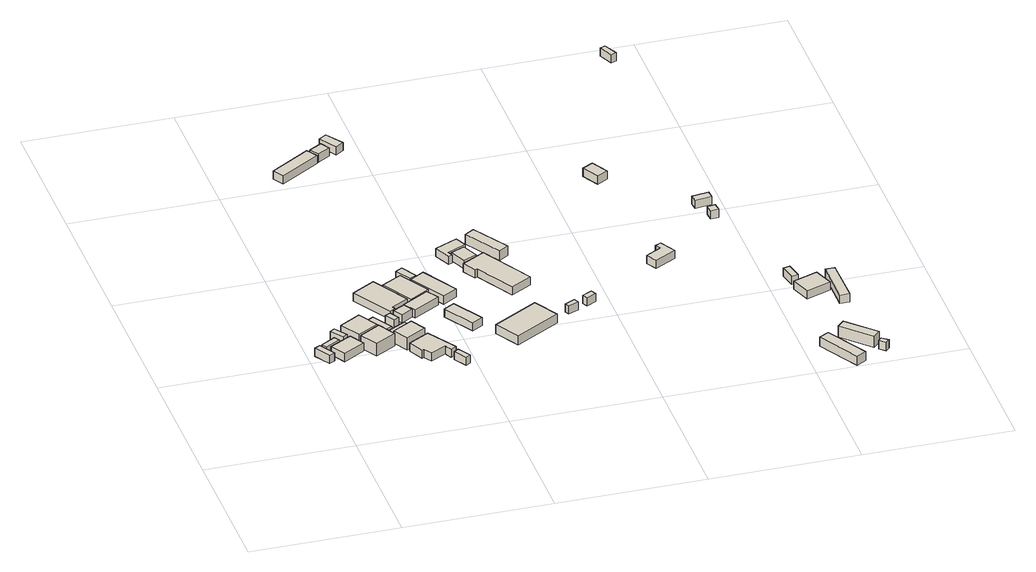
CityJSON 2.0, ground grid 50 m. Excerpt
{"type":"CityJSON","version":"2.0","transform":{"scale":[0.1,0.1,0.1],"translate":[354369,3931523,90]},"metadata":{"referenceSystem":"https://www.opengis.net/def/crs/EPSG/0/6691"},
"CityObjects":{
"building1":{"type":"Building","attributes":{"BuildingIDAttribute.prefecture":"14","BuildingIDAttribute.city":"14153","BuildingDetailAttribute.surveyYear":2015},"geometry":[{"type":"Solid","lod":"1","boundaries":[[[[0,1,2,3]],[[2,4,5,3]],[[1,6,4,2]],[[0,7,6,1]],[[3,5,7,0]],[[4,6,7,5]]]]}]},
"building2":{"type":"Building","attributes":{"BuildingIDAttribute.prefecture":"14","BuildingIDAttribute.city":"14153","BuildingDetailAttribute.surveyYear":2015},"geometry":[{"type":"Solid","lod":"1","boundaries":[[[[8,9,10,11]],[[10,12,13,11]],[[9,14,12,10]],[[8,15,14,9]],[[11,13,15,8]],[[12,14,15,13]]]]}]},
"building3":{"type":"Building","attributes":{"usage":"431","storeysAboveGround":1,"BuildingIDAttribute.prefecture":"14","BuildingIDAttribute.city":"14153","BuildingDetailAttribute.totalFloorArea":57.64,"BuildingDetailAttribute.buildingFootprintArea":57.64,"BuildingDetailAttribute.buildingStructureType":"610","BuildingDetailAttribute.buildingStructureOrgType":"2","BuildingDetailAttribute.orgUsage":"143","BuildingDetailAttribute.surveyYear":2015},"geometry":[{"type":"Solid","lod":"1","boundaries":[[[[16,17,18,19]],[[18,20,21,19]],[[17,22,20,18]],[[16,23,22,17]],[[19,21,23,16]],[[20,22,23,21]]]]}]},
"building4":{"type":"Building","attributes":{"BuildingIDAttribute.prefecture":"14","BuildingIDAttribute.city":"14153","BuildingDetailAttribute.surveyYear":2015},"geometry":[{"type":"Solid","lod":"1","boundaries":[[[[24,25,26,27]],[[26,28,29,27]],[[25,30,28,26]],[[24,31,30,25]],[[27,29,31,24]],[[28,30,31,29]]]]}]},
"building5":{"type":"Building","attributes":{"usage":"431","measuredHeight":5.3,"storeysAboveGround":1,"BuildingIDAttribute.prefecture":"14","BuildingIDAttribute.city":"14153","BuildingDetailAttribute.totalFloorArea":65,"BuildingDetailAttribute.buildingFootprintArea":65,"BuildingDetailAttribute.buildingStructureType":"610","BuildingDetailAttribute.buildingStructureOrgType":"2","BuildingDetailAttribute.orgUsage":"143","BuildingDetailAttribute.surveyYear":2015},"geometry":[{"type":"Solid","lod":"1","boundaries":[[[[32,33,34,35]],[[34,36,37,35]],[[33,38,36,34]],[[32,39,38,33]],[[35,37,39,32]],[[36,38,39,37]]]]}]},
"building6":{"type":"Building","attributes":{"usage":"431","measuredHeight":5.4,"storeysAboveGround":1,"BuildingIDAttribute.prefecture":"14","BuildingIDAttribute.city":"14153","BuildingDetailAttribute.totalFloorArea":56.88,"BuildingDetailAttribute.buildingFootprintArea":56.88,"BuildingDetailAttribute.buildingStructureType":"610","BuildingDetailAttribute.buildingStructureOrgType":"2","BuildingDetailAttribute.orgUsage":"143","BuildingDetailAttribute.surveyYear":2015},"geometry":[{"type":"Solid","lod":"1","boundaries":[[[[40,41,42,43]],[[42,44,45,43]],[[41,46,44,42]],[[40,47,46,41]],[[43,45,47,40]],[[44,46,47,45]]]]}]},
"building7":{"type":"Building","attributes":{"BuildingIDAttribute.prefecture":"14","BuildingIDAttribute.city":"14153","BuildingDetailAttribute.surveyYear":2015},"geometry":[{"type":"Solid","lod":"1","boundaries":[[[[48,49,50,51]],[[50,52,53,51]],[[49,54,52,50]],[[48,55,54,49]],[[51,53,55,48]],[[52,54,55,53]]]]}]},
"building8":{"type":"Building","attributes":{"BuildingIDAttribute.prefecture":"14","BuildingIDAttribute.city":"14153","BuildingDetailAttribute.surveyYear":2015},"geometry":[{"type":"Solid","lod":"1","boundaries":[[[[56,57,58,59]],[[58,60,61,59]],[[57,62,60,58]],[[56,63,62,57]],[[59,61,63,56]],[[60,62,63,61]]]]}]},
"building9":{"type":"Building","attributes":{"usage":"431","measuredHeight":5.1,"storeysAboveGround":1,"BuildingIDAttribute.prefecture":"14","BuildingIDAttribute.city":"14153","BuildingDetailAttribute.totalFloorArea":47.01,"BuildingDetailAttribute.buildingFootprintArea":47.01,"BuildingDetailAttribute.buildingStructureType":"610","BuildingDetailAttribute.buildingStructureOrgType":"2","BuildingDetailAttribute.orgUsage":"143","BuildingDetailAttribute.surveyYear":2015},"geometry":[{"type":"Solid","lod":"1","boundaries":[[[[64,65,66,67]],[[66,68,69,67]],[[65,70,68,66]],[[64,71,70,65]],[[67,69,71,64]],[[68,70,71,69]]]]}]},
"building10":{"type":"Building","attributes":{"BuildingIDAttribute.prefecture":"14","BuildingIDAttribute.city":"14153","BuildingDetailAttribute.surveyYear":2015},"geometry":[{"type":"Solid","lod":"1","boundaries":[[[[72,73,74,75]],[[74,76,77,75]],[[73,78,76,74]],[[72,79,78,73]],[[75,77,79,72]],[[76,78,79,77]]]]}]},
"building11":{"type":"Building","attributes":{"BuildingIDAttribute.prefecture":"14","BuildingIDAttribute.city":"14153","BuildingDetailAttribute.surveyYear":2015},"geometry":[{"type":"Solid","lod":"1","boundaries":[[[[80,81,82,83,84,85,86,87]],[[86,88,89,87]],[[85,90,88,86]],[[84,91,90,85]],[[83,92,91,84]],[[82,93,92,83]],[[81,94,93,82]],[[80,95,94,81]],[[87,89,95,80]],[[88,90,91,92,93,94,95,89]]]]}]},
"building12":{"type":"Building","attributes":{"usage":"431","storeysAboveGround":1,"BuildingIDAttribute.prefecture":"14","BuildingIDAttribute.city":"14153","BuildingDetailAttribute.totalFloorArea":136.29,"BuildingDetailAttribute.buildingFootprintArea":136.29,"BuildingDetailAttribute.buildingStructureType":"610","BuildingDetailAttribute.buildingStructureOrgType":"2","BuildingDetailAttribute.orgUsage":"143","BuildingDetailAttribute.surveyYear":2015},"geometry":[{"type":"Solid","lod":"1","boundaries":[[[[96,97,98,99,100,101]],[[100,102,103,101]],[[99,104,102,100]],[[98,105,104,99]],[[97,106,105,98]],[[96,107,106,97]],[[101,103,107,96]],[[102,104,105,106,107,103]]]]}]},
"building13":{"type":"Building","attributes":{"measuredHeight":4.1,"BuildingIDAttribute.prefecture":"14","BuildingIDAttribute.city":"14153","BuildingDetailAttribute.surveyYear":2015},"geometry":[{"type":"Solid","lod":"1","boundaries":[[[[108,109,110,111]],[[110,112,113,111]],[[109,114,112,110]],[[108,115,114,109]],[[111,113,115,108]],[[112,114,115,113]]]]}]},
"building14":{"type":"Building","attributes":{"BuildingIDAttribute.prefecture":"14","BuildingIDAttribute.city":"14153","BuildingDetailAttribute.surveyYear":2015},"geometry":[{"type":"Solid","lod":"1","boundaries":[[[[116,117,118,119]],[[118,120,121,119]],[[117,122,120,118]],[[116,123,122,117]],[[119,121,123,116]],[[120,122,123,121]]]]}]},
"building15":{"type":"Building","attributes":{"usage":"431","storeysAboveGround":1,"BuildingIDAttribute.prefecture":"14","BuildingIDAttribute.city":"14153","BuildingDetailAttribute.totalFloorArea":51.3,"BuildingDetailAttribute.buildingFootprintArea":51.3,"BuildingDetailAttribute.buildingStructureType":"610","BuildingDetailAttribute.buildingStructureOrgType":"2","BuildingDetailAttribute.orgUsage":"143","BuildingDetailAttribute.surveyYear":2015},"geometry":[{"type":"Solid","lod":"1","boundaries":[[[[124,125,126,127]],[[126,128,129,127]],[[125,130,128,126]],[[124,131,130,125]],[[127,129,131,124]],[[128,130,131,129]]]]}]},
"building16":{"type":"Building","attributes":{"usage":"431","storeysAboveGround":1,"BuildingIDAttribute.prefecture":"14","BuildingIDAttribute.city":"14153","BuildingDetailAttribute.totalFloorArea":95.24,"BuildingDetailAttribute.buildingFootprintArea":95.24,"BuildingDetailAttribute.buildingStructureType":"610","BuildingDetailAttribute.buildingStructureOrgType":"2","BuildingDetailAttribute.orgUsage":"143","BuildingDetailAttribute.surveyYear":2015},"geometry":[{"type":"Solid","lod":"1","boundaries":[[[[132,133,134,135]],[[134,136,137,135]],[[133,138,136,134]],[[132,139,138,133]],[[135,137,139,132]],[[136,138,139,137]]]]}]},
"building17":{"type":"Building","attributes":{"BuildingIDAttribute.prefecture":"14","BuildingIDAttribute.city":"14153","BuildingDetailAttribute.surveyYear":2015},"geometry":[{"type":"Solid","lod":"1","boundaries":[[[[140,141,142,143]],[[142,144,145,143]],[[141,146,144,142]],[[140,147,146,141]],[[143,145,147,140]],[[144,146,147,145]]]]}]},
"building18":{"type":"Building","attributes":{"BuildingIDAttribute.prefecture":"14","BuildingIDAttribute.city":"14153","BuildingDetailAttribute.surveyYear":2015},"geometry":[{"type":"Solid","lod":"1","boundaries":[[[[148,149,150,151]],[[150,152,153,151]],[[149,154,152,150]],[[148,155,154,149]],[[151,153,155,148]],[[152,154,155,153]]]]}]},
"building19":{"type":"Building","attributes":{"usage":"431","storeysAboveGround":1,"BuildingIDAttribute.prefecture":"14","BuildingIDAttribute.city":"14153","BuildingDetailAttribute.totalFloorArea":82.12,"BuildingDetailAttribute.buildingFootprintArea":82.12,"BuildingDetailAttribute.buildingStructureType":"610","BuildingDetailAttribute.buildingStructureOrgType":"2","BuildingDetailAttribute.orgUsage":"143","BuildingDetailAttribute.surveyYear":2015},"geometry":[{"type":"Solid","lod":"1","boundaries":[[[[156,157,158,159]],[[158,160,161,159]],[[157,162,160,158]],[[156,163,162,157]],[[159,161,163,156]],[[160,162,163,161]]]]}]},
"building20":{"type":"Building","attributes":{"BuildingIDAttribute.prefecture":"14","BuildingIDAttribute.city":"14153","BuildingDetailAttribute.surveyYear":2015},"geometry":[{"type":"Solid","lod":"1","boundaries":[[[[164,165,166,167]],[[166,168,169,167]],[[165,170,168,166]],[[164,171,170,165]],[[167,169,171,164]],[[168,170,171,169]]]]}]},
"building21":{"type":"Building","attributes":{"measuredHeight":3.9,"BuildingIDAttribute.prefecture":"14","BuildingIDAttribute.city":"14153","BuildingDetailAttribute.surveyYear":2015},"geometry":[{"type":"Solid","lod":"1","boundaries":[[[[172,173,174,175]],[[174,176,177,175]],[[173,178,176,174]],[[172,179,178,173]],[[175,177,179,172]],[[176,178,179,177]]]]}]},
"building22":{"type":"Building","attributes":{"BuildingIDAttribute.prefecture":"14","BuildingIDAttribute.city":"14153","BuildingDetailAttribute.surveyYear":2015},"geometry":[{"type":"Solid","lod":"1","boundaries":[[[[180,181,182,183]],[[182,184,185,183]],[[181,186,184,182]],[[180,187,186,181]],[[183,185,187,180]],[[184,186,187,185]]]]}]},
"building23":{"type":"Building","attributes":{"usage":"431","storeysAboveGround":1,"BuildingIDAttribute.prefecture":"14","BuildingIDAttribute.city":"14153","BuildingDetailAttribute.totalFloorArea":39.13,"BuildingDetailAttribute.buildingFootprintArea":39.13,"BuildingDetailAttribute.buildingStructureType":"610","BuildingDetailAttribute.buildingStructureOrgType":"2","BuildingDetailAttribute.orgUsage":"143","BuildingDetailAttribute.surveyYear":2015},"geometry":[{"type":"Solid","lod":"1","boundaries":[[[[188,189,190,191,192,193]],[[192,194,195,193]],[[191,196,194,192]],[[190,197,196,191]],[[189,198,197,190]],[[188,199,198,189]],[[193,195,199,188]],[[194,196,197,198,199,195]]]]}]},
"building24":{"type":"Building","attributes":{"usage":"431","storeysAboveGround":1,"BuildingIDAttribute.prefecture":"14","BuildingIDAttribute.city":"14153","BuildingDetailAttribute.totalFloorArea":31.62,"BuildingDetailAttribute.buildingFootprintArea":31.62,"BuildingDetailAttribute.buildingStructureType":"610","BuildingDetailAttribute.buildingStructureOrgType":"2","BuildingDetailAttribute.orgUsage":"143","BuildingDetailAttribute.surveyYear":2015},"geometry":[{"type":"Solid","lod":"1","boundaries":[[[[200,201,202,203]],[[202,204,205,203]],[[201,206,204,202]],[[200,207,206,201]],[[203,205,207,200]],[[204,206,207,205]]]]}]},
"building25":{"type":"Building","attributes":{"BuildingIDAttribute.prefecture":"14","BuildingIDAttribute.city":"14153","BuildingDetailAttribute.surveyYear":2015},"geometry":[{"type":"Solid","lod":"1","boundaries":[[[[208,209,210,211]],[[210,212,213,211]],[[209,214,212,210]],[[208,215,214,209]],[[211,213,215,208]],[[212,214,215,213]]]]}]},
"building26":{"type":"Building","attributes":{"usage":"431","storeysAboveGround":1,"BuildingIDAttribute.prefecture":"14","BuildingIDAttribute.city":"14153","BuildingDetailAttribute.totalFloorArea":145.28,"BuildingDetailAttribute.buildingFootprintArea":145.28,"BuildingDetailAttribute.buildingStructureType":"610","BuildingDetailAttribute.buildingStructureOrgType":"2","BuildingDetailAttribute.orgUsage":"143","BuildingDetailAttribute.surveyYear":2015},"geometry":[{"type":"Solid","lod":"1","boundaries":[[[[216,217,218,219,220,221]],[[220,222,223,221]],[[219,224,222,220]],[[218,225,224,219]],[[217,226,225,218]],[[216,227,226,217]],[[221,223,227,216]],[[222,224,225,226,227,223]]]]}]},
"building27":{"type":"Building","attributes":{"usage":"431","measuredHeight":4.9,"storeysAboveGround":2,"BuildingIDAttribute.prefecture":"14","BuildingIDAttribute.city":"14153","BuildingDetailAttribute.totalFloorArea":111.98,"BuildingDetailAttribute.buildingFootprintArea":55.99,"BuildingDetailAttribute.buildingStructureType":"610","BuildingDetailAttribute.buildingStructureOrgType":"2","BuildingDetailAttribute.orgUsage":"143","BuildingDetailAttribute.surveyYear":2015},"geometry":[{"type":"Solid","lod":"1","boundaries":[[[[228,229,230,231]],[[230,232,233,231]],[[229,234,232,230]],[[228,235,234,229]],[[231,233,235,228]],[[232,234,235,233]]]]}]},
"building28":{"type":"Building","attributes":{"BuildingIDAttribute.prefecture":"14","BuildingIDAttribute.city":"14153","BuildingDetailAttribute.surveyYear":2015},"geometry":[{"type":"Solid","lod":"1","boundaries":[[[[236,237,238,239]],[[238,240,241,239]],[[237,242,240,238]],[[236,243,242,237]],[[239,241,243,236]],[[240,242,243,241]]]]}]},
"building29":{"type":"Building","attributes":{"BuildingIDAttribute.prefecture":"14","BuildingIDAttribute.city":"14153","BuildingDetailAttribute.surveyYear":2015},"geometry":[{"type":"Solid","lod":"1","boundaries":[[[[244,245,246,247]],[[246,248,249,247]],[[245,250,248,246]],[[244,251,250,245]],[[247,249,251,244]],[[248,250,251,249]]]]}]},
"building30":{"type":"Building","attributes":{"BuildingIDAttribute.prefecture":"14","BuildingIDAttribute.city":"14153","BuildingDetailAttribute.surveyYear":2015},"geometry":[{"type":"Solid","lod":"1","boundaries":[[[[252,253,254,255,256,257]],[[256,258,259,257]],[[255,260,258,256]],[[254,261,260,255]],[[253,262,261,254]],[[252,263,262,253]],[[257,259,263,252]],[[258,260,261,262,263,259]]]]}]},
"building31":{"type":"Building","attributes":{"usage":"431","storeysAboveGround":1,"BuildingIDAttribute.prefecture":"14","BuildingIDAttribute.city":"14153","BuildingDetailAttribute.totalFloorArea":27.27,"BuildingDetailAttribute.buildingFootprintArea":27.27,"BuildingDetailAttribute.buildingStructureType":"610","BuildingDetailAttribute.buildingStructureOrgType":"2","BuildingDetailAttribute.orgUsage":"143","BuildingDetailAttribute.surveyYear":2015},"geometry":[{"type":"Solid","lod":"1","boundaries":[[[[264,265,266,267]],[[266,268,269,267]],[[265,270,268,266]],[[264,271,270,265]],[[267,269,271,264]],[[268,270,271,269]]]]}]},
"building32":{"type":"Building","attributes":{"usage":"431","measuredHeight":4.8,"storeysAboveGround":1,"BuildingIDAttribute.prefecture":"14","BuildingIDAttribute.city":"14153","BuildingDetailAttribute.totalFloorArea":61.47,"BuildingDetailAttribute.buildingFootprintArea":61.47,"BuildingDetailAttribute.buildingStructureType":"610","BuildingDetailAttribute.buildingStructureOrgType":"2","BuildingDetailAttribute.orgUsage":"143","BuildingDetailAttribute.surveyYear":2015},"geometry":[{"type":"Solid","lod":"1","boundaries":[[[[272,273,274,275]],[[274,276,277,275]],[[273,278,276,274]],[[272,279,278,273]],[[275,277,279,272]],[[276,278,279,277]]]]}]},
"building33":{"type":"Building","attributes":{"usage":"431","measuredHeight":4.9,"storeysAboveGround":2,"BuildingIDAttribute.prefecture":"14","BuildingIDAttribute.city":"14153","BuildingDetailAttribute.totalFloorArea":84.12,"BuildingDetailAttribute.buildingFootprintArea":42.06,"BuildingDetailAttribute.buildingStructureType":"610","BuildingDetailAttribute.buildingStructureOrgType":"2","BuildingDetailAttribute.orgUsage":"143","BuildingDetailAttribute.surveyYear":2015},"geometry":[{"type":"Solid","lod":"1","boundaries":[[[[280,281,282,283]],[[282,284,285,283]],[[281,286,284,282]],[[280,287,286,281]],[[283,285,287,280]],[[284,286,287,285]]]]}]},
"building34":{"type":"Building","attributes":{"BuildingIDAttribute.prefecture":"14","BuildingIDAttribute.city":"14153","BuildingDetailAttribute.surveyYear":2015},"geometry":[{"type":"Solid","lod":"1","boundaries":[[[[288,289,290,291]],[[290,292,293,291]],[[289,294,292,290]],[[288,295,294,289]],[[291,293,295,288]],[[292,294,295,293]]]]}]},
"building35":{"type":"Building","attributes":{"BuildingIDAttribute.prefecture":"14","BuildingIDAttribute.city":"14153","BuildingDetailAttribute.surveyYear":2015},"geometry":[{"type":"Solid","lod":"1","boundaries":[[[[296,297,298,299]],[[298,300,301,299]],[[297,302,300,298]],[[296,303,302,297]],[[299,301,303,296]],[[300,302,303,301]]]]}]},
"building36":{"type":"Building","attributes":{"BuildingIDAttribute.prefecture":"14","BuildingIDAttribute.city":"14153","BuildingDetailAttribute.surveyYear":2015},"geometry":[{"type":"Solid","lod":"1","boundaries":[[[[304,305,306,307]],[[306,308,309,307]],[[305,310,308,306]],[[304,311,310,305]],[[307,309,311,304]],[[308,310,311,309]]]]}]},
"building37":{"type":"Building","attributes":{"BuildingIDAttribute.prefecture":"14","BuildingIDAttribute.city":"14153","BuildingDetailAttribute.surveyYear":2015},"geometry":[{"type":"Solid","lod":"1","boundaries":[[[[312,313,314,315]],[[314,316,317,315]],[[313,318,316,314]],[[312,319,318,313]],[[315,317,319,312]],[[316,318,319,317]]]]}]},
"building38":{"type":"Building","attributes":{"BuildingIDAttribute.prefecture":"14","BuildingIDAttribute.city":"14153","BuildingDetailAttribute.surveyYear":2015},"geometry":[{"type":"Solid","lod":"1","boundaries":[[[[320,321,322,323]],[[322,324,325,323]],[[321,326,324,322]],[[320,327,326,321]],[[323,325,327,320]],[[324,326,327,325]]]]}]},
"building39":{"type":"Building","attributes":{"BuildingIDAttribute.prefecture":"14","BuildingIDAttribute.city":"14153","BuildingDetailAttribute.surveyYear":2015},"geometry":[{"type":"Solid","lod":"1","boundaries":[[[[328,329,330,331]],[[330,332,333,331]],[[329,334,332,330]],[[328,335,334,329]],[[331,333,335,328]],[[332,334,335,333]]]]}]},
"building40":{"type":"Building","attributes":{"BuildingIDAttribute.prefecture":"14","BuildingIDAttribute.city":"14153","BuildingDetailAttribute.surveyYear":2015},"geometry":[{"type":"Solid","lod":"1","boundaries":[[[[336,337,338,339]],[[338,340,341,339]],[[337,342,340,338]],[[336,343,342,337]],[[339,341,343,336]],[[340,342,343,341]]]]}]}
},
"vertices":[
[41,428,38],[9,483,38],[28,494,38],[60,439,38],[28,494,68],[60,439,68],[9,483,68],[41,428,68],
[95,504,40],[45,475,40],[34,493,40],[84,522,40],[34,493,70],[84,522,70],[45,475,70],[95,504,70],
[165,470,37],[90,427,37],[60,479,37],[135,521,37],[60,479,67],[135,521,67],[90,427,67],[165,470,67],
[111,518,39],[82,562,39],[99,573,39],[128,529,39],[99,573,69],[128,529,69],[82,562,69],[111,518,69],
[157,494,39],[117,562,39],[188,604,39],[228,535,39],[188,604,85],[228,535,85],[117,562,85],[157,494,85],
[231,531,37],[266,470,37],[195,430,37],[161,490,37],[195,430,84],[161,490,84],[266,470,84],[231,531,84],
[234,604,39],[275,536,39],[251,522,39],[210,590,39],[251,522,69],[210,590,69],[275,536,69],[234,604,69],
[258,514,39],[320,549,39],[329,533,39],[266,499,39],[329,533,69],[266,499,69],[320,549,69],[258,514,69],
[296,437,37],[267,489,37],[336,528,37],[365,476,37],[336,528,82],[365,476,82],[267,489,82],[296,437,82],
[293,569,39],[274,602,39],[292,612,39],[311,580,39],[292,612,69],[311,580,69],[274,602,69],[293,569,69],
[417,363,33],[406,388,33],[353,359,33],[335,387,33],[329,383,33],[304,435,33],[374,475,33],[437,375,33],[374,475,63],[437,375,63],[304,435,63],[329,383,63],[335,387,63],[353,359,63],[406,388,63],[417,363,63],
[295,807,36],[369,680,36],[311,647,36],[317,638,36],[296,625,36],[216,761,36],[296,625,66],[216,761,66],[317,638,66],[311,647,66],[369,680,66],[295,807,66],
[347,645,39],[365,614,39],[325,590,39],[306,622,39],[325,590,69],[306,622,69],[365,614,69],[347,645,69],
[451,308,31],[424,351,31],[440,361,31],[467,318,31],[440,361,61],[467,318,61],[424,351,61],[451,308,61],
[439,704,37],[464,662,37],[374,609,37],[349,651,37],[374,609,67],[349,651,67],[464,662,67],[439,704,67],
[319,783,34],[387,822,34],[448,718,34],[380,678,34],[448,718,64],[380,678,64],[387,822,64],[319,783,64],
[435,808,34],[412,795,34],[381,848,34],[404,862,34],[381,848,64],[404,862,64],[412,795,64],[435,808,64],
[561,508,37],[525,486,37],[463,590,37],[499,611,37],[463,590,67],[499,611,67],[525,486,67],[561,508,67],
[533,695,34],[483,666,34],[412,790,34],[461,819,34],[412,790,64],[461,819,64],[483,666,64],[533,695,64],
[205,1494,27],[183,1530,27],[318,1615,27],[341,1578,27],[318,1615,57],[341,1578,57],[183,1530,57],[205,1494,57],
[747,555,27],[795,471,27],[642,382,27],[594,466,27],[642,382,60],[594,466,60],[795,471,60],[747,555,60],
[372,1641,27],[390,1610,27],[346,1585,27],[328,1616,27],[346,1585,57],[328,1616,57],[390,1610,57],[372,1641,57],
[618,984,29],[636,944,29],[572,915,29],[579,898,29],[567,892,29],[541,949,29],[567,892,59],[541,949,59],[579,898,59],[572,915,59],[636,944,59],[618,984,59],
[652,877,29],[604,856,29],[580,912,29],[628,933,29],[580,912,59],[628,933,59],[604,856,59],[652,877,59],
[413,1610,27],[374,1669,27],[401,1687,27],[440,1628,27],[401,1687,57],[440,1628,57],[374,1669,57],[413,1610,57],
[676,882,30],[777,704,30],[705,664,30],[631,796,30],[623,791,30],[597,837,30],[623,791,60],[597,837,60],[631,796,60],[705,664,60],[777,704,60],[676,882,60],
[760,894,26],[727,874,26],[651,997,26],[684,1017,26],[651,997,62],[684,1017,62],[727,874,62],[760,894,62],
[837,523,29],[871,540,29],[879,523,29],[844,507,29],[879,523,59],[844,507,59],[871,540,59],[837,523,59],
[903,557,28],[936,574,28],[946,556,28],[913,538,28],[946,556,58],[913,538,58],[936,574,58],[903,557,58],
[1169,750,11],[1222,779,11],[1212,797,11],[1232,808,11],[1262,753,11],[1190,713,11],[1262,753,41],[1190,713,41],[1232,808,41],[1212,797,41],[1222,779,41],[1169,750,41],
[1122,1291,14],[1159,1311,14],[1190,1253,14],[1153,1233,14],[1190,1253,44],[1153,1233,44],[1159,1311,44],[1122,1291,44],
[1667,22,3],[1634,3,3],[1554,144,3],[1587,163,3],[1554,144,37],[1587,163,37],[1634,3,37],[1667,22,37],
[1739,114,2],[1716,90,2],[1625,180,2],[1648,203,2],[1625,180,43],[1648,203,43],[1716,90,43],[1739,114,43],
[1570,508,8],[1558,562,8],[1581,567,8],[1593,513,8],[1581,567,38],[1593,513,38],[1558,562,38],[1570,508,38],
[1437,946,8],[1434,975,8],[1460,978,8],[1464,949,8],[1460,978,38],[1464,949,38],[1434,975,38],[1437,946,38],
[1464,1026,8],[1408,1019,8],[1404,1047,8],[1461,1054,8],[1404,1047,38],[1461,1054,38],[1408,1019,38],[1464,1026,38],
[1678,447,5],[1594,416,5],[1569,484,5],[1653,514,5],[1569,484,35],[1653,514,35],[1594,416,35],[1678,447,35],
[1746,61,2],[1726,79,2],[1739,93,2],[1759,75,2],[1739,93,32],[1759,75,32],[1726,79,32],[1746,61,32],
[1685,528,2],[1717,528,2],[1718,368,2],[1685,368,2],[1718,368,32],[1685,368,32],[1717,528,32],[1685,528,32],
[1399,1913,6],[1377,1962,6],[1395,1970,6],[1417,1921,6],[1395,1970,36],[1417,1921,36],[1377,1962,36],[1399,1913,36]
]}
